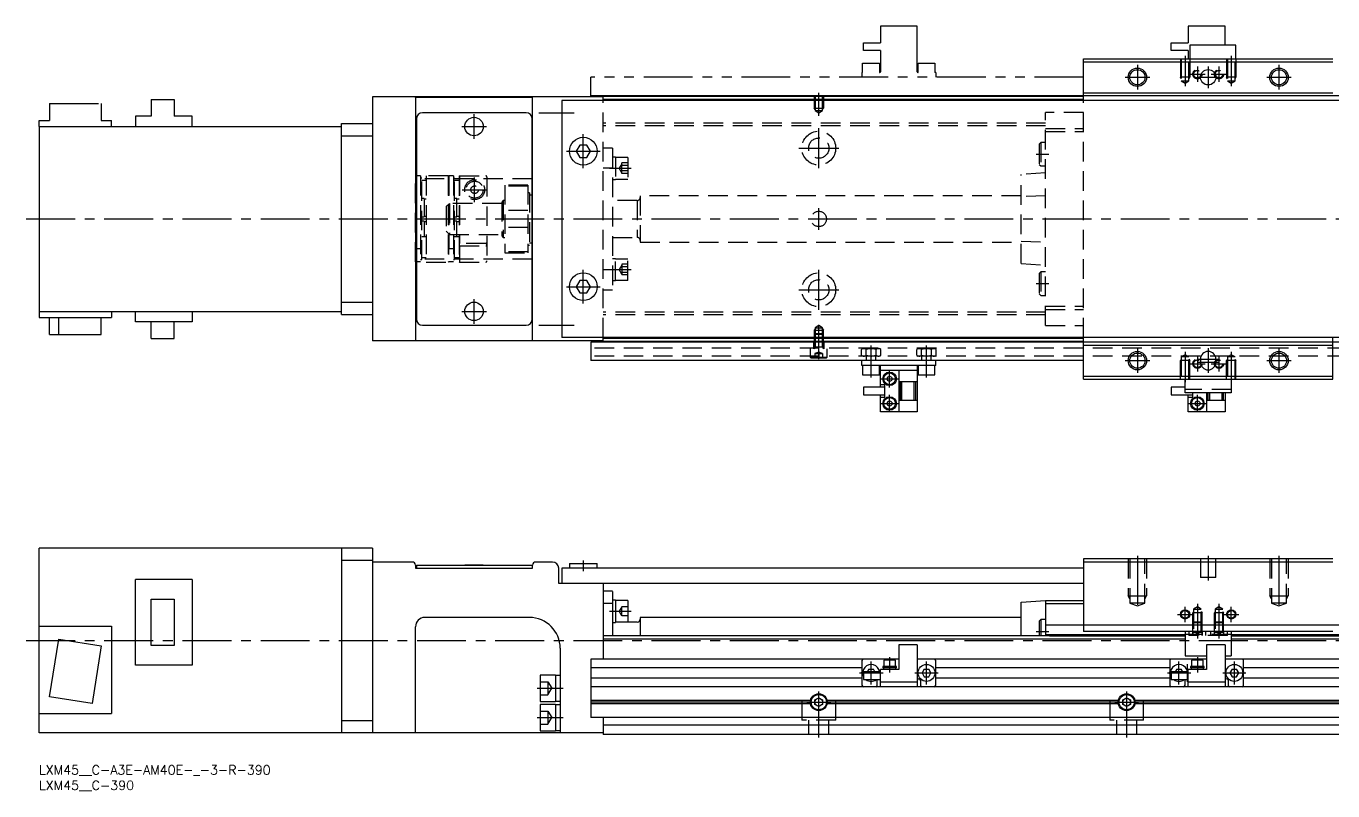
# Model space of a CAD drawing. Extents: x -4 to 727, y -8 to 240.
# Drawn here: x -4.2 to 420.3, y -8.3 to 240 of the extents above; entities that cross this region are included whole.
import ezdxf

# ---------------------------------------------------------------- set-up
doc = ezdxf.new("R2010")
doc.units = 0
doc.header["$LTSCALE"] = 0.5
for name, pattern in [('CENTER', [50.8, 31.75, -6.35, 6.35, -6.35]), ('DASHED', [19.05, 12.7, -6.35]), ('PHANTOM', [63.5, 31.75, -6.35, 6.35, -6.35, 6.35, -6.35])]:
    doc.linetypes.add(name, pattern=pattern)
for name, color, linetype in [('MSM_CENTER', 1, 'CENTER'), ('MSM_CONTINUOUS', 7, 'CONTINUOUS'), ('MSM_DASHED', 4, 'DASHED'), ('MSM_IMAGINARY', 6, 'PHANTOM'), ('MSM_NARROW', 5, 'CONTINUOUS'), ('MSM_PART_NUMBER', 7, 'CONTINUOUS')]:
    doc.layers.add(name, color=color, linetype=linetype)
doc.styles.get("Standard").update_dxf_attribs({"font": 'txt.shx', "height": 3, "bigfont": 'bigfont.shx'})

# ---------------------------------------------------------------- blocks, each defined once
blk = doc.blocks.new('*U8')
at = {"layer": 'MSM_PART_NUMBER'}
blk.add_text('LXM45__C-A3E-AM40E-_-3-R-390', height=3, dxfattribs=at).set_placement((0, -3))
blk = doc.blocks.new('*U9')
at = {"layer": 'MSM_PART_NUMBER'}
blk.add_text('LXM45__C-390', height=3, dxfattribs=at).set_placement((0, -8))

msp = doc.modelspace()

# ---------------------------------------------------------------- linework, layer by layer
at = {"layer": 'MSM_CENTER'}
for p, q in [((372.3, 230.38), (372.3, 220.47)), ((387.3, 230.38), (387.3, 220.47)), ((356.8, 227.38), (356.8, 219.38)), ((376.3, 226.88), (376.3, 221.88)), ((379.8, 226.88), (379.8, 219.88)), ((383.3, 226.88), (383.3, 221.88)), ((402.8, 227.38), (402.8, 219.38)), ((352.8, 223.38), (360.8, 223.38)), ((373.8, 224.38), (378.8, 224.38)), ((376.3, 223.38), (383.3, 223.38)), ((380.8, 224.38), (385.8, 224.38)), ((398.8, 223.38), (406.8, 223.38)), ((253.3, 210.87), (253.3, 218.38)), ((141.3, 203.38), (141.3, 211.38)), ((162.3, 211.88), (173.8, 211.88)), ((137.3, 207.38), (145.3, 207.38)), ((176.8, 193.88), (176.8, 204.88)), ((253.3, 193.88), (253.3, 206.88)), ((246.8, 200.38), (259.8, 200.38)), ((171.3, 199.38), (182.3, 199.38)), ((323.9, 198.38), (328, 198.38)), ((185.3, 193.83), (192.3, 193.83)), ((137.5, 186.88), (145.5, 186.88)), ((141.5, 182.88), (141.5, 190.88)), ((253.3, 173.88), (253.3, 180.88)), ((-4.2, 177.38), (587.3, 177.38)), ((176.8, 149.88), (176.8, 160.88)), ((185.3, 160.92), (192.3, 160.92)), ((253.3, 147.88), (253.3, 160.88)), ((171.3, 155.38), (182.3, 155.38)), ((246.8, 154.38), (259.8, 154.38)), ((323.9, 156.38), (328, 156.38)), ((141.3, 143.38), (141.3, 151.38)), ((137.3, 147.38), (145.3, 147.38)), ((162.3, 142.88), (173.8, 142.88)), ((253.3, 131.84), (253.3, 143.03)), ((270.3, 125.88), (270.3, 136.28)), ((288.3, 125.88), (288.3, 136.28)), ((356.8, 135.38), (356.8, 127.38)), ((372.3, 134.29), (372.3, 124.38)), ((376.3, 132.88), (376.3, 127.88)), ((376.3, 131.88), (383.3, 131.88)), ((379.8, 135.38), (379.8, 127.38)), ((383.3, 132.88), (383.3, 127.88)), ((387.3, 134.29), (387.3, 124.38)), ((402.8, 135.38), (402.8, 127.38)), ((276.3, 122.67), (276.3, 128.29)), ((352.8, 131.38), (360.8, 131.38)), ((373.8, 130.38), (378.8, 130.38)), ((376.3, 130.88), (383.3, 130.88)), ((380.8, 130.38), (385.8, 130.38)), ((398.8, 131.38), (406.8, 131.38)), ((273.49, 125.48), (279.11, 125.48)), ((276.3, 114.67), (276.3, 120.29)), ((376.3, 114.67), (376.3, 120.29)), ((273.49, 117.48), (279.11, 117.48)), ((373.49, 117.48), (379.11, 117.48)), ((356.8, 68), (356.8, 50.78)), ((379.8, 68), (379.8, 60)), ((402.8, 68), (402.8, 50.78)), ((141.3, 65.11), (141.3, 65)), ((176.8, 66.5), (176.8, 63)), ((372.3, 46.5), (372.3, 51.5)), ((376.3, 52.41), (376.3, 41.2)), ((383.3, 52.41), (383.3, 41.2)), ((387.3, 46.5), (387.3, 51.5)), ((185.3, 50), (192.3, 50)), ((369.8, 49), (374.8, 49)), ((384.8, 49), (389.8, 49)), ((323.9, 43.5), (328, 43.5)), ((-4.2, 40.5), (537.3, 40.5)), ((276.3, 35.1), (276.3, 30.1)), ((376.3, 35.1), (376.3, 30.1)), ((266.55, 30), (274.19, 30)), ((270.3, 26.25), (270.3, 33.75)), ((284.55, 30), (292.05, 30)), ((288.3, 26.25), (288.3, 33.75)), ((366.55, 30), (374.19, 30)), ((370.3, 26.25), (370.3, 33.75)), ((373.05, 27.11), (373.05, 32.89)), ((384.55, 30), (392.05, 30)), ((388.3, 26.25), (388.3, 33.75)), ((161.8, 25), (170.3, 25)), ((253.3, 9), (253.3, 24)), ((353.3, 24), (353.3, 9)), ((249.42, 20.5), (257.18, 20.5)), ((349.42, 20.5), (357.18, 20.5)), ((161.8, 15.5), (170.3, 15.5))]:
    msp.add_line(p, q, dxfattribs=at)
at = {"layer": 'MSM_CONTINUOUS'}
for p, q in [((339.3, 229.38), (420.3, 229.38)), ((339.3, 215.88), (339.3, 229.38)), ((339.3, 228.38), (420.3, 228.38)), ((108.3, 216.98), (108.3, 137.78)), ((183.3, 216.98), (108.3, 216.98)), ((122.3, 216.8), (122.3, 137.95)), ((160.3, 216.8), (122.3, 216.8)), ((160.3, 137.95), (160.3, 216.8)), ((573.3, 217.38), (183.3, 217.38)), ((183.3, 215.88), (183.3, 217.38)), ((339.3, 217.18), (183.3, 217.18)), ((339.3, 218.38), (420.3, 218.38)), ((584.8, 215.88), (169.8, 215.88)), ((169.8, 215.88), (169.8, 138.88)), ((339.3, 216.18), (183.3, 216.18)), ((98.3, 146.38), (98.3, 208.38)), ((98.3, 208.38), (108.3, 208.38)), ((122.6, 209.88), (122.6, 144.88)), ((158.2, 211.88), (124.6, 211.88)), ((160.2, 144.88), (160.2, 209.88)), ((0, 207.38), (0, 145.38)), ((0, 207.38), (98.3, 207.38)), ((98.3, 204.38), (108.3, 204.38)), ((122.6, 207.48), (122.3, 207.48)), ((122.6, 202.98), (122.3, 202.98)), ((175.65, 201.38), (174.49, 199.38)), ((177.95, 201.38), (175.65, 201.38)), ((179.11, 199.38), (177.95, 201.38)), ((174.49, 199.38), (175.65, 197.38)), ((175.65, 197.38), (177.95, 197.38)), ((177.95, 197.38), (179.11, 199.38)), ((122.6, 190.38), (122.3, 190.38)), ((160.3, 190.38), (160.2, 190.38)), ((160.3, 185.13), (160.2, 185.13)), ((160.2, 169.63), (160.3, 169.63)), ((122.6, 164.38), (122.3, 164.38)), ((160.3, 164.38), (160.2, 164.38)), ((175.65, 157.38), (174.49, 155.38)), ((177.95, 157.38), (175.65, 157.38)), ((179.11, 155.38), (177.95, 157.38)), ((174.49, 155.38), (175.65, 153.38)), ((175.65, 153.38), (177.95, 153.38)), ((177.95, 153.38), (179.11, 155.38)), ((98.3, 150.38), (108.3, 150.38)), ((122.6, 151.78), (122.3, 151.78)), ((160.3, 151.78), (160.2, 151.78)), ((0, 147.38), (98.3, 147.38)), ((0, 145.38), (23.5, 145.38)), ((3.4, 139.88), (3.4, 145.38)), ((6.37, 139.88), (6.37, 145.38)), ((20.2, 139.88), (20.2, 145.38)), ((23.5, 147.38), (23.5, 145.38)), ((31.35, 143.98), (31.35, 147.38)), ((49.7, 147.38), (49.7, 143.98)), ((98.3, 146.38), (108.3, 146.38)), ((122.3, 147.28), (122.6, 147.28)), ((49.7, 143.98), (31.35, 143.98)), ((36.47, 138.58), (36.47, 143.98)), ((43.93, 138.58), (43.93, 143.98)), ((124.6, 142.88), (158.2, 142.88)), ((3.4, 139.88), (20.2, 139.88)), ((36.47, 138.58), (43.93, 138.58)), ((183.3, 137.78), (108.3, 137.78)), ((122.3, 137.95), (160.3, 137.95)), ((584.8, 138.88), (169.8, 138.88)), ((577.3, 137.38), (179.3, 137.38)), ((179.3, 137.38), (179.3, 131.38)), ((183.3, 137.38), (183.3, 138.88)), ((339.3, 138.58), (183.3, 138.58)), ((339.3, 137.58), (183.3, 137.58)), ((339.3, 125.38), (339.3, 138.88)), ((339.3, 136.38), (420.3, 136.38)), ((420.3, 125.38), (420.3, 138.88)), ((377.3, 131.88), (377.3, 130.88)), ((382.3, 130.88), (382.3, 131.88)), ((339.3, 131.38), (179.3, 131.38)), ((267.3, 129.78), (267.3, 131.38)), ((291.3, 129.78), (267.3, 129.78)), ((267.55, 129.78), (267.55, 126.78)), ((273.05, 126.78), (273.05, 129.78)), ((273.3, 122.73), (273.3, 129.64)), ((285.3, 128.18), (273.3, 128.18)), ((279.3, 128.18), (279.3, 114.78)), ((285.3, 129.64), (285.3, 114.78)), ((285.55, 129.78), (285.55, 126.78)), ((291.05, 126.78), (291.05, 129.78)), ((291.3, 129.78), (291.3, 131.38)), ((267.55, 126.78), (273.05, 126.78)), ((274.8, 123.48), (273.3, 123.48)), ((274.8, 119.48), (274.8, 123.48)), ((276.3, 126.34), (275.55, 125.91)), ((275.55, 125.91), (275.55, 125.04)), ((275.55, 125.04), (276.3, 124.61)), ((277.05, 125.91), (276.3, 126.34)), ((276.3, 124.61), (277.05, 125.04)), ((277.05, 125.91), (277.05, 125.04)), ((285.3, 124.48), (279.3, 124.48)), ((279.8, 118.48), (279.8, 124.48)), ((280.3, 118.48), (280.3, 124.48)), ((284.3, 118.48), (284.3, 124.48)), ((284.8, 118.48), (284.8, 124.48)), ((285.55, 126.78), (291.05, 126.78)), ((339.3, 126.38), (420.3, 126.38)), ((339.3, 125.38), (420.3, 125.38)), ((372.3, 120.98), (372.3, 125.38)), ((387.3, 125.38), (387.3, 120.98)), ((267.8, 122.73), (267.8, 120.23)), ((274.8, 122.73), (267.8, 122.73)), ((267.8, 120.23), (274.8, 120.23)), ((273.3, 114.78), (273.3, 120.23)), ((273.3, 119.48), (274.8, 119.48)), ((367.8, 122.73), (367.8, 120.23)), ((372.3, 122.73), (367.8, 122.73)), ((367.8, 120.23), (374.8, 120.23)), ((387.3, 120.98), (372.3, 120.98)), ((373.3, 114.78), (373.3, 120.23)), ((373.3, 119.48), (374.8, 119.48)), ((374.8, 119.48), (374.8, 120.98)), ((379.3, 120.98), (379.3, 114.78)), ((379.8, 118.48), (379.8, 120.98)), ((380.3, 118.48), (380.3, 120.98)), ((384.3, 118.48), (384.3, 120.98)), ((384.8, 118.48), (384.8, 120.98)), ((385.3, 120.98), (385.3, 114.78)), ((285.3, 114.78), (273.3, 114.78)), ((276.3, 118.34), (275.55, 117.91)), ((275.55, 117.91), (275.55, 117.04)), ((275.55, 117.04), (276.3, 116.61)), ((277.05, 117.91), (276.3, 118.34)), ((276.3, 116.61), (277.05, 117.04)), ((277.05, 117.91), (277.05, 117.04)), ((285.3, 118.48), (279.3, 118.48)), ((385.3, 114.78), (373.3, 114.78)), ((376.3, 118.34), (375.55, 117.91)), ((375.55, 117.91), (375.55, 117.04)), ((375.55, 117.04), (376.3, 116.61)), ((377.05, 117.91), (376.3, 118.34)), ((376.3, 116.61), (377.05, 117.04)), ((377.05, 117.91), (377.05, 117.04)), ((385.3, 118.48), (379.3, 118.48)), ((0, 10.5), (0, 70.5)), ((108.3, 70.5), (0, 70.5)), ((98.3, 70.5), (98.3, 10.5)), ((108.3, 70.5), (108.3, 10.5)), ((108.3, 66.5), (98.3, 66.5)), ((121.3, 66), (108.3, 66)), ((122.3, 65), (122.3, 64)), ((122.3, 64), (160.3, 64)), ((122.6, 65), (160.2, 65)), ((122.6, 65), (122.6, 64)), ((138.3, 65.1), (144.3, 65.1)), ((138.3, 65.1), (138.3, 65)), ((144.3, 65), (144.3, 65.1)), ((160.2, 65), (160.2, 64)), ((160.3, 64), (160.3, 65)), ((166.8, 66), (161.3, 66)), ((168.8, 59), (168.8, 64)), ((169.8, 64), (169.8, 59)), ((339.3, 64), (169.8, 64)), ((172.3, 65.5), (172.3, 64)), ((172.3, 65.5), (181.3, 65.5)), ((181.3, 64), (181.3, 65.5)), ((339.3, 67), (339.3, 43.5)), ((420.3, 67), (339.3, 67)), ((420.3, 66), (339.3, 66)), ((31.35, 32.5), (31.35, 60.3)), ((49.7, 60.3), (31.35, 60.3)), ((49.7, 60.3), (49.7, 32.5)), ((339.3, 59), (168.8, 59)), ((183.3, 59), (183.3, 34.5)), ((186.3, 56.5), (183.3, 56.5)), ((186.3, 56.47), (186.3, 42)), ((36.47, 38.85), (36.47, 53.95)), ((36.47, 53.95), (43.93, 53.95)), ((43.93, 53.95), (43.93, 38.85)), ((186.3, 52.5), (183.3, 52.5)), ((187.3, 53.65), (186.3, 53.65)), ((187.3, 53.62), (187.3, 46.35)), ((191.3, 53.5), (187.3, 53.5)), ((191.3, 53.5), (191.3, 46.5)), ((319, 53), (327, 53.5)), ((319, 42), (319, 53)), ((327, 53.5), (339.3, 53.5)), ((327, 53.5), (327, 42)), ((327, 52.5), (339.3, 52.5)), ((159.3, 48), (125.3, 48)), ((195.3, 48), (195.3, 42)), ((319, 48), (195.3, 48)), ((325.4, 47.3), (324.9, 46.8)), ((324.9, 46.8), (324.9, 42)), ((327, 47.3), (325.4, 47.3)), ((325.4, 47.3), (325.4, 42)), ((0, 45.2), (23.5, 45.2)), ((23.5, 45.2), (23.5, 16.8)), ((122.3, 10.5), (122.3, 45)), ((186.3, 46.35), (187.3, 46.35)), ((194.3, 46.5), (187.28, 46.5)), ((432.6, 45.5), (327, 45.5)), ((431.3, 45.5), (328.3, 45.5)), ((420.3, 43.5), (339.3, 43.5)), ((372.3, 43.5), (372.3, 35.6)), ((387.3, 43.5), (387.3, 35.6)), ((3.4, 22.21), (6.37, 40.98)), ((6.37, 40.98), (20.2, 38.79)), ((20.2, 38.79), (17.23, 20.02)), ((43.93, 38.85), (36.47, 38.85)), ((372.3, 42), (183.3, 42)), ((372.3, 41), (183.3, 41)), ((285.3, 39.1), (279.3, 39.1)), ((279.3, 39.1), (279.3, 31.1)), ((285.3, 39.1), (285.3, 25.5)), ((372.3, 42.4), (327, 42.4)), ((372.3, 42.4), (328.3, 42.4)), ((328.3, 42), (372.3, 42)), ((385.3, 39.1), (379.3, 39.1)), ((379.3, 39.1), (379.3, 31.1)), ((385.3, 39.1), (385.3, 25.5)), ((431.3, 42.4), (387.3, 42.4)), ((432.6, 42.4), (387.3, 42.4)), ((387.3, 42), (431.3, 42)), ((573.3, 42), (387.3, 42)), ((573.3, 41), (387.3, 41)), ((169.3, 38), (169.3, 10.5)), ((179.3, 34.5), (179.3, 15.5)), ((279.3, 34.5), (179.3, 34.5)), ((267.3, 34), (267.3, 26)), ((274.4, 34.1), (274.4, 32.1)), ((278.2, 34.1), (274.4, 34.1)), ((278.2, 32.1), (278.2, 34.1)), ((379.3, 34.5), (285.3, 34.5)), ((291.3, 26), (291.3, 34)), ((367.3, 34), (367.3, 26)), ((372.3, 35.6), (379.3, 35.6)), ((374.4, 34.1), (374.4, 32.1)), ((378.2, 34.1), (374.4, 34.1)), ((378.2, 32.1), (378.2, 34.1)), ((385.3, 35.6), (387.3, 35.6)), ((479.3, 34.5), (385.3, 34.5)), ((391.3, 26), (391.3, 34)), ((49.7, 32.5), (31.35, 32.5)), ((267.3, 31.7), (179.3, 31.7)), ((267.3, 30.3), (267.12, 30)), ((267.12, 30), (267.3, 29.7)), ((273.3, 30.35), (267.8, 30.35)), ((267.8, 30.35), (267.8, 27.85)), ((269.58, 31.25), (269.06, 30.35)), ((269.58, 31.25), (271.02, 31.25)), ((271.54, 30.35), (271.02, 31.25)), ((279.3, 31.1), (273.3, 31.1)), ((273.3, 25.5), (273.3, 31.1)), ((274.1, 32.1), (274.1, 31.6)), ((278.5, 32.1), (274.1, 32.1)), ((278.5, 31.6), (274.1, 31.6)), ((274.3, 31.6), (274.3, 31.1)), ((278.3, 31.1), (278.3, 31.6)), ((278.5, 31.6), (278.5, 32.1)), ((287.58, 31.25), (286.86, 30)), ((286.86, 30), (287.58, 28.75)), ((287.58, 31.25), (289.02, 31.25)), ((289.74, 30), (289.02, 31.25)), ((289.02, 28.75), (289.74, 30)), ((367.3, 31.7), (291.3, 31.7)), ((291.48, 30), (291.3, 30.3)), ((291.3, 29.7), (291.48, 30)), ((367.3, 30.3), (367.12, 30)), ((367.12, 30), (367.3, 29.7)), ((373.3, 30.35), (367.8, 30.35)), ((367.8, 30.35), (367.8, 27.85)), ((369.58, 31.25), (369.06, 30.35)), ((369.58, 31.25), (371.02, 31.25)), ((371.54, 30.35), (371.02, 31.25)), ((379.3, 31.1), (373.3, 31.1)), ((373.3, 25.5), (373.3, 31.1)), ((374.1, 32.1), (374.1, 31.6)), ((378.5, 32.1), (374.1, 32.1)), ((378.5, 31.6), (374.1, 31.6)), ((374.3, 31.6), (374.3, 31.1)), ((378.3, 31.1), (378.3, 31.6)), ((378.5, 31.6), (378.5, 32.1)), ((387.58, 31.25), (386.86, 30)), ((386.86, 30), (387.58, 28.75)), ((387.58, 31.25), (389.02, 31.25)), ((389.74, 30), (389.02, 31.25)), ((389.02, 28.75), (389.74, 30)), ((467.3, 31.7), (391.3, 31.7)), ((391.48, 30), (391.3, 30.3)), ((391.3, 29.7), (391.48, 30)), ((167.8, 29.25), (162.8, 29.25)), ((162.8, 29.25), (162.8, 20.75)), ((167.8, 29.25), (167.8, 20.75)), ((169.3, 29.15), (167.8, 29.15)), ((267.3, 28.3), (179.3, 28.3)), ((577.3, 25.5), (179.3, 25.5)), ((267.8, 27.85), (273.3, 27.85)), ((272.3, 26), (272.3, 27.6)), ((273.3, 27.15), (285.3, 27.15)), ((273.3, 27.1), (285.3, 27.1)), ((273.35, 27.15), (273.35, 27.1)), ((285.25, 27.15), (285.25, 27.1)), ((286.3, 27.6), (286.3, 26)), ((287.58, 28.75), (289.02, 28.75)), ((367.3, 28.3), (291.3, 28.3)), ((367.8, 27.85), (373.3, 27.85)), ((372.3, 26), (372.3, 27.6)), ((373.3, 27.15), (385.3, 27.15)), ((373.3, 27.1), (385.3, 27.1)), ((373.35, 27.15), (373.35, 27.1)), ((385.25, 27.15), (385.25, 27.1)), ((386.3, 27.6), (386.3, 26)), ((387.58, 28.75), (389.02, 28.75)), ((467.3, 28.3), (391.3, 28.3)), ((17.23, 20.02), (3.4, 22.21)), ((252.05, 21.22), (253.3, 21.94)), ((253.3, 21.94), (254.55, 21.22)), ((352.05, 21.22), (353.3, 21.94)), ((353.3, 21.94), (354.55, 21.22)), ((162.8, 20.75), (167.8, 20.75)), ((167.8, 19.75), (162.8, 19.75)), ((162.8, 19.75), (162.8, 11.25)), ((167.8, 20.85), (169.3, 20.85)), ((167.8, 19.75), (167.8, 11.25)), ((169.3, 19.65), (167.8, 19.65)), ((250.6, 21), (179.3, 21)), ((250.42, 20.5), (179.3, 20.5)), ((250.6, 20), (179.3, 20)), ((252.05, 19.78), (252.05, 21.22)), ((253.3, 19.06), (252.05, 19.78)), ((254.55, 19.78), (253.3, 19.06)), ((254.55, 21.22), (254.55, 19.78)), ((350.6, 21), (256, 21)), ((350.6, 20), (256, 20)), ((350.42, 20.5), (256.18, 20.5)), ((352.05, 19.78), (352.05, 21.22)), ((353.3, 19.06), (352.05, 19.78)), ((354.55, 19.78), (353.3, 19.06)), ((354.55, 21.22), (354.55, 19.78)), ((450.6, 21), (356, 21)), ((450.6, 20), (356, 20)), ((450.42, 20.5), (356.18, 20.5)), ((0, 16.8), (23.5, 16.8)), ((98.3, 14.5), (108.3, 14.5)), ((577.3, 15.5), (179.3, 15.5)), ((183.3, 15.5), (183.3, 10)), ((573.3, 13), (183.3, 13)), ((183.3, 10.5), (0, 10.5)), ((162.8, 11.25), (167.8, 11.25)), ((167.8, 11.35), (169.3, 11.35)), ((573.3, 10), (183.3, 10))]:
    msp.add_line(p, q, dxfattribs=at)
for centre, radius in [((356.8, 223.38), 2.46), ((379.8, 223.38), 2.5), ((402.8, 223.38), 2.46), ((141.3, 207.38), 3), ((176.8, 199.38), 4.5), ((176.8, 155.38), 4.5), ((141.3, 147.38), 3), ((356.8, 131.38), 2.46), ((402.8, 131.38), 2.46), ((276.3, 125.48), 2.2), ((276.3, 125.48), 1.9), ((276.3, 117.48), 2.2), ((276.3, 117.48), 1.9), ((376.3, 117.48), 2.2), ((376.3, 117.48), 1.9), ((372.3, 49), 1.23), ((387.3, 49), 1.23), ((288.3, 30), 2.75), ((388.3, 30), 2.75), ((253.3, 20.5), 2.75), ((253.3, 20.5), 2.45), ((253.3, 20.5), 1.25), ((353.3, 20.5), 2.75), ((353.3, 20.5), 2.45), ((353.3, 20.5), 1.25)]:
    msp.add_circle(centre, radius, dxfattribs=at)
for centre, radius, start, end in [((124.6, 209.88), 2, 90, 180), ((158.2, 209.88), 2, 0, 90), ((124.6, 144.88), 2, 180, 270), ((158.2, 144.88), 2, 270, 0), ((379.8, 131.88), 2.5, 359.9999, 179.9999), ((273.06, 129.33), 0.446, 63.8018, 88.5891), ((273.2, 129.65), 0.104, 357.4196, 53.7952), ((285.4, 129.65), 0.0991, 118.1849, 184.1719), ((285.54, 129.3), 0.475, 88.452, 112.8578), ((379.8, 130.88), 2.5, 179.9999, 359.9999), ((121.3, 65), 1, 0, 90), ((161.3, 65), 1, 90.3138, 180), ((166.77, 63.97), 2.03, 0.8442, 89.1558), ((125.3, 45), 3, 90, 180), ((159.3, 38), 10, 0, 90), ((194.3, 47.5), 1, 270, 0), ((267.8, 34), 0.5, 90, 180), ((290.8, 34), 0.5, 0, 90), ((367.8, 34), 0.5, 90, 180), ((390.8, 34), 0.5, 0, 90), ((270.3, 30), 2.75, 7.312, 204.62), ((370.3, 30), 2.75, 7.312, 204.62), ((267.8, 26), 0.5, 180, 270), ((270.3, 30), 2.75, 231.4273, 308.5727), ((271.8, 26), 0.5, 270, 0), ((272.8, 27.6), 0.5, 150, 180), ((272.78, 27.59), 0.517, 4.3661, 29.8325), ((285.8, 27.6), 0.5, 0, 180), ((286.8, 26), 0.5, 180, 270), ((290.8, 26), 0.5, 270, 0), ((367.8, 26), 0.5, 180, 270), ((370.3, 30), 2.75, 231.4273, 308.5727), ((371.8, 26), 0.5, 270, 0), ((372.8, 27.6), 0.5, 150, 180), ((372.78, 27.59), 0.517, 4.3661, 29.8325), ((385.8, 27.6), 0.5, 0, 180), ((386.8, 26), 0.5, 180, 270), ((390.8, 26), 0.5, 270, 0)]:
    msp.add_arc(centre, radius, start, end, dxfattribs=at)
at = {"layer": 'MSM_DASHED'}
for p, q in [((370.8, 229.38), (370.8, 223.38)), ((371.07, 229.38), (371.07, 222.18)), ((373.53, 222.18), (373.53, 229.38)), ((373.8, 229.38), (373.8, 223.38)), ((385.8, 229.38), (385.8, 223.38)), ((386.07, 229.38), (386.07, 222.18)), ((388.53, 222.18), (388.53, 229.38)), ((388.8, 229.38), (388.8, 223.38)), ((373.8, 223.38), (370.8, 223.38)), ((371.07, 222.91), (370.8, 223.38)), ((371.07, 222.18), (373.53, 222.18)), ((371.07, 222.18), (372.3, 221.47)), ((372.3, 221.47), (373.53, 222.18)), ((373.53, 222.91), (373.8, 223.38)), ((388.8, 223.38), (385.8, 223.38)), ((386.07, 222.91), (385.8, 223.38)), ((386.07, 222.18), (388.53, 222.18)), ((386.07, 222.18), (387.3, 221.47)), ((387.3, 221.47), (388.53, 222.18)), ((388.53, 222.91), (388.8, 223.38)), ((122.3, 216.8), (122.3, 216.98)), ((251.8, 217.38), (251.8, 213.38)), ((252.07, 217.38), (252.07, 212.58)), ((254.53, 212.58), (254.53, 217.38)), ((254.8, 217.38), (254.8, 213.38)), ((183.3, 138.88), (183.3, 215.88)), ((251.8, 213.38), (254.8, 213.38)), ((252.07, 212.91), (251.8, 213.38)), ((252.07, 212.58), (253.3, 211.87)), ((252.07, 212.58), (254.53, 212.58)), ((253.3, 211.87), (254.53, 212.58)), ((254.53, 212.91), (254.8, 213.38)), ((339.3, 138.88), (339.3, 215.88)), ((327, 208.52), (183.3, 208.52)), ((339.3, 211.98), (327, 211.98)), ((327, 142.78), (327, 211.98)), ((327, 207.63), (183.3, 207.63)), ((327, 206.73), (339.3, 206.73)), ((327, 205.73), (339.3, 205.73)), ((186.3, 200.38), (183.3, 200.38)), ((186.3, 200.38), (186.3, 154.38)), ((325.4, 202.18), (324.9, 201.68)), ((324.9, 201.68), (324.9, 195.08)), ((327, 202.18), (325.4, 202.18)), ((325.4, 202.18), (325.4, 194.58)), ((187.3, 197.48), (186.3, 197.48)), ((187.3, 197.48), (187.3, 190.18)), ((191.3, 197.33), (187.3, 197.33)), ((189.3, 195.33), (188.43, 193.83)), ((189.3, 192.1), (189.3, 195.56)), ((191.3, 195.56), (189.3, 195.56)), ((191.3, 197.33), (191.3, 190.33)), ((122.4, 191.35), (122.3, 191.24)), ((122.3, 163.48), (122.3, 191.28)), ((123.9, 191.35), (122.4, 191.35)), ((122.4, 191.35), (122.4, 167.8)), ((123.9, 191.35), (123.9, 163.41)), ((132.9, 191.38), (125.8, 191.38)), ((125.8, 191.38), (125.8, 163.38)), ((133, 191.28), (132.9, 191.38)), ((132.9, 191.38), (132.9, 163.38)), ((133.1, 191.35), (133, 191.24)), ((133, 191.28), (133, 163.48)), ((134.6, 191.35), (133.1, 191.35)), ((133.1, 191.35), (133.1, 167.8)), ((134.6, 191.35), (134.6, 163.41)), ((136.5, 191.27), (136.6, 191.37)), ((136.5, 191.27), (136.5, 163.48)), ((136.6, 191.37), (145.1, 191.37)), ((136.6, 191.37), (136.6, 169.45)), ((186.3, 193.9), (183.3, 193.9)), ((189.3, 192.33), (188.43, 193.83)), ((191.3, 194.7), (189.3, 194.7)), ((191.3, 192.96), (189.3, 192.96)), ((191.3, 192.1), (189.3, 192.1)), ((327, 192.38), (319, 191.82)), ((319, 162.93), (319, 191.82)), ((324.9, 195.08), (325.4, 194.58)), ((325.4, 194.58), (327, 194.58)), ((160.2, 190.38), (122.6, 190.38)), ((124.3, 190.58), (123.9, 190.58)), ((124.3, 164.18), (124.3, 190.58)), ((125.8, 189.85), (124.3, 189.85)), ((135, 190.58), (134.6, 190.58)), ((135, 164.18), (135, 190.58)), ((136.5, 189.85), (135, 189.85)), ((145.5, 190.97), (145.5, 163.78)), ((151.3, 188.38), (151.3, 166.38)), ((158.8, 188.38), (151.3, 188.38)), ((158.8, 188.01), (151.3, 188.01)), ((158.8, 188.38), (158.8, 166.38)), ((186.3, 190.18), (187.3, 190.18)), ((187.3, 190.33), (191.3, 190.33)), ((125.05, 183.99), (124.3, 183.99)), ((125.05, 183.99), (125.05, 178.09)), ((125.8, 183.79), (125.05, 183.79)), ((135.75, 183.99), (135, 183.99)), ((135.75, 178.09), (135.75, 183.99)), ((136.5, 183.79), (135.75, 183.79)), ((150.8, 183.38), (150.3, 182.88)), ((150.3, 182.88), (150.3, 171.88)), ((150.8, 183.38), (150.8, 171.38)), ((151.3, 183.38), (150.8, 183.38)), ((159.3, 185.88), (158.8, 185.88)), ((159.3, 185.88), (159.3, 168.88)), ((160.2, 185.13), (159.3, 185.13)), ((194.3, 183.38), (186.3, 183.38)), ((194.3, 183.38), (194.3, 171.38)), ((195.3, 184.88), (195.3, 169.88)), ((319, 184.88), (195.3, 184.88)), ((327, 184.86), (319, 184.61)), ((133.3, 182.38), (132.3, 181.38)), ((132.3, 181.38), (132.3, 173.38)), ((133.3, 182.38), (133.3, 172.38)), ((150.3, 182.38), (133.3, 182.38)), ((158.8, 180.17), (151.3, 180.17)), ((124.3, 178.09), (125.05, 178.09)), ((125.05, 176.67), (124.3, 176.67)), ((125.05, 178.29), (125.8, 178.29)), ((125.05, 176.67), (125.05, 171.61)), ((125.8, 176.47), (125.05, 176.47)), ((135, 178.09), (135.75, 178.09)), ((135.75, 176.67), (135, 176.67)), ((135.75, 178.29), (136.5, 178.29)), ((135.75, 171.61), (135.75, 176.67)), ((136.5, 176.47), (135.75, 176.47)), ((158.8, 174.58), (151.3, 174.58)), ((125.8, 171.61), (124.3, 171.61)), ((132.3, 173.38), (133.3, 172.38)), ((133.3, 172.38), (150.3, 172.38)), ((136.5, 171.61), (135, 171.61)), ((150.3, 171.88), (150.8, 171.38)), ((150.8, 171.38), (151.3, 171.38)), ((186.3, 171.38), (194.3, 171.38)), ((195.3, 169.88), (319, 169.88)), ((319, 170.14), (327, 169.89)), ((122.3, 167.9), (122.4, 167.8)), ((122.4, 167.8), (123.9, 167.8)), ((133, 167.9), (133.1, 167.8)), ((133.1, 167.8), (134.6, 167.8)), ((136.6, 169.45), (136.5, 169.51)), ((136.5, 168.71), (136.6, 168.65)), ((145.1, 169.45), (136.6, 169.45)), ((136.6, 168.65), (145.1, 168.65)), ((136.6, 168.65), (136.6, 163.38)), ((158.8, 166.74), (151.3, 166.74)), ((151.3, 166.38), (158.8, 166.38)), ((158.8, 168.88), (159.3, 168.88)), ((159.3, 169.63), (160.2, 169.63)), ((122.4, 163.41), (122.3, 163.52)), ((123.9, 163.41), (122.4, 163.41)), ((160.2, 164.38), (122.6, 164.38)), ((123.9, 164.18), (124.3, 164.18)), ((124.3, 164.91), (125.8, 164.91)), ((125.8, 163.38), (132.9, 163.38)), ((132.9, 163.38), (133, 163.48)), ((133.1, 163.41), (133, 163.52)), ((134.6, 163.41), (133.1, 163.41)), ((134.6, 164.18), (135, 164.18)), ((135, 164.91), (136.5, 164.91)), ((136.5, 163.48), (136.6, 163.38)), ((136.6, 163.38), (145.1, 163.38)), ((186.3, 164.57), (187.3, 164.57)), ((187.3, 157.27), (187.3, 164.57)), ((187.3, 164.42), (191.3, 164.42)), ((189.3, 162.42), (188.43, 160.92)), ((189.3, 162.65), (189.3, 159.19)), ((191.3, 162.65), (189.3, 162.65)), ((191.3, 161.79), (189.3, 161.79)), ((191.3, 157.42), (191.3, 164.42)), ((319, 162.93), (327, 162.38)), ((186.3, 160.85), (183.3, 160.85)), ((187.3, 157.27), (186.3, 157.27)), ((191.3, 157.42), (187.3, 157.42)), ((189.3, 159.42), (188.43, 160.92)), ((191.3, 160.05), (189.3, 160.05)), ((191.3, 159.19), (189.3, 159.19)), ((325.4, 160.18), (324.9, 159.68)), ((324.9, 159.68), (324.9, 153.08)), ((327, 160.18), (325.4, 160.18)), ((325.4, 160.18), (325.4, 152.58)), ((183.3, 154.38), (186.3, 154.38)), ((324.9, 153.08), (325.4, 152.58)), ((325.4, 152.58), (327, 152.58)), ((327, 149.03), (339.3, 149.03)), ((327, 147.13), (183.3, 147.13)), ((327, 146.23), (183.3, 146.23)), ((327, 148.03), (339.3, 148.03)), ((252.07, 141.71), (251.8, 141.24)), ((251.8, 141.24), (251.8, 135.24)), ((251.8, 141.24), (254.8, 141.24)), ((252.07, 140.24), (251.8, 139.97)), ((253.3, 142.75), (252.07, 142.04)), ((252.07, 142.04), (252.07, 135.71)), ((252.07, 142.04), (254.53, 142.04)), ((252.07, 140.24), (254.53, 140.24)), ((254.53, 142.04), (253.3, 142.75)), ((254.53, 135.71), (254.53, 142.04)), ((254.53, 141.71), (254.8, 141.24)), ((254.8, 139.97), (254.53, 140.24)), ((254.8, 135.24), (254.8, 141.24)), ((327, 142.78), (339.3, 142.78)), ((122.3, 137.95), (122.3, 137.78)), ((251.55, 137.24), (251.55, 135.24)), ((251.8, 139.97), (254.8, 139.97)), ((255.05, 135.24), (255.05, 137.24)), ((577.3, 135.38), (179.3, 135.38)), ((577.3, 132.88), (179.3, 132.88)), ((250.55, 135.24), (250.55, 132.54)), ((250.55, 132.54), (250.85, 132.24)), ((250.55, 132.54), (256.05, 132.54)), ((250.85, 132.24), (255.75, 132.24)), ((254.8, 135.71), (251.8, 135.71)), ((252.07, 135.71), (251.8, 135.24)), ((253.3, 134.08), (252.05, 133.74)), ((252.05, 133.74), (252.05, 132.24)), ((252.05, 133.74), (254.55, 133.74)), ((254.55, 133.74), (253.3, 134.08)), ((253.3, 133.74), (253.3, 132.24)), ((254.53, 135.71), (254.8, 135.24)), ((254.55, 133.74), (254.55, 132.24)), ((255.75, 132.24), (256.05, 132.54)), ((256.05, 132.54), (256.05, 135.24)), ((267.55, 135.28), (267.12, 135.03)), ((267.12, 133.12), (267.12, 135.03)), ((267.12, 133.12), (267.55, 132.88)), ((267.55, 135.28), (273.05, 135.28)), ((268.71, 133.12), (268.71, 135.03)), ((268.8, 131.38), (268.8, 132.88)), ((271.8, 131.38), (271.8, 132.88)), ((271.89, 133.12), (271.89, 135.03)), ((273.48, 135.03), (273.05, 135.28)), ((273.05, 132.88), (273.48, 133.12)), ((273.48, 133.12), (273.48, 135.03)), ((285.55, 135.28), (285.12, 135.03)), ((285.12, 133.12), (285.12, 135.03)), ((285.12, 133.12), (285.55, 132.88)), ((285.55, 135.28), (291.05, 135.28)), ((286.71, 133.12), (286.71, 135.03)), ((286.8, 131.38), (286.8, 132.88)), ((289.8, 131.38), (289.8, 132.88)), ((289.89, 133.12), (289.89, 135.03)), ((291.48, 135.03), (291.05, 135.28)), ((291.05, 132.88), (291.48, 133.12)), ((291.48, 133.12), (291.48, 135.03)), ((371.07, 131.84), (370.8, 131.38)), ((372.3, 133.29), (371.07, 132.58)), ((373.53, 132.58), (371.07, 132.58)), ((371.07, 132.58), (371.07, 125.38)), ((373.53, 132.58), (372.3, 133.29)), ((373.53, 125.38), (373.53, 132.58)), ((373.53, 131.84), (373.8, 131.38)), ((386.07, 131.84), (385.8, 131.38)), ((387.3, 133.29), (386.07, 132.58)), ((388.53, 132.58), (386.07, 132.58)), ((386.07, 132.58), (386.07, 125.38)), ((388.53, 132.58), (387.3, 133.29)), ((388.53, 125.38), (388.53, 132.58)), ((388.53, 131.84), (388.8, 131.38)), ((373.8, 131.38), (370.8, 131.38)), ((370.8, 125.38), (370.8, 131.38)), ((373.8, 125.38), (373.8, 131.38)), ((388.8, 131.38), (385.8, 131.38)), ((385.8, 125.38), (385.8, 131.38)), ((388.8, 125.38), (388.8, 131.38)), ((387.3, 121.98), (372.3, 121.98)), ((387.3, 121.98), (373.8, 121.98)), ((353.8, 67), (353.8, 55)), ((354.34, 67), (354.34, 52.6)), ((359.26, 52.6), (359.26, 67)), ((359.8, 67), (359.8, 55)), ((377.3, 67), (377.3, 61)), ((382.3, 61), (382.3, 67)), ((399.8, 67), (399.8, 55)), ((400.34, 67), (400.34, 52.6)), ((405.26, 52.6), (405.26, 67)), ((405.8, 67), (405.8, 55)), ((382.3, 61), (377.3, 61)), ((189.3, 51.5), (188.43, 50)), ((189.3, 48.5), (189.3, 51.5)), ((191.3, 51.5), (189.3, 51.5)), ((353.8, 55), (359.8, 55)), ((354.34, 54.06), (353.8, 55)), ((354.34, 52.6), (356.8, 51.78)), ((359.26, 52.6), (354.34, 52.6)), ((356.8, 51.78), (359.26, 52.6)), ((359.26, 54.06), (359.8, 55)), ((376.3, 51.41), (375.07, 50.7)), ((377.53, 50.7), (376.3, 51.41)), ((383.3, 51.41), (382.07, 50.7)), ((384.53, 50.7), (383.3, 51.41)), ((399.8, 55), (405.8, 55)), ((400.34, 54.06), (399.8, 55)), ((400.34, 52.6), (402.8, 51.78)), ((405.26, 52.6), (400.34, 52.6)), ((402.8, 51.78), (405.26, 52.6)), ((405.26, 54.06), (405.8, 55)), ((189.3, 48.5), (188.43, 50)), ((189.3, 50), (191.3, 50)), ((191.3, 48.5), (189.3, 48.5)), ((375.07, 49.97), (374.8, 49.5)), ((377.8, 49.5), (374.8, 49.5)), ((374.8, 43.5), (374.8, 49.5)), ((375.07, 50.7), (375.07, 43.5)), ((375.07, 50.7), (377.53, 50.7)), ((377.53, 43.5), (377.53, 50.7)), ((377.53, 49.97), (377.8, 49.5)), ((377.8, 43.5), (377.8, 49.5)), ((382.07, 49.97), (381.8, 49.5)), ((384.8, 49.5), (381.8, 49.5)), ((381.8, 43.5), (381.8, 49.5)), ((382.07, 50.7), (382.07, 43.5)), ((382.07, 50.7), (384.53, 50.7)), ((384.53, 43.5), (384.53, 50.7)), ((384.53, 49.97), (384.8, 49.5)), ((384.8, 43.5), (384.8, 49.5)), ((387.3, 42.5), (372.3, 42.5)), ((373.55, 43.5), (373.55, 42.2)), ((374.75, 43.2), (374.75, 42.2)), ((374.75, 43.2), (377.85, 43.2)), ((374.79, 43.2), (374.79, 42.2)), ((375.07, 46.5), (374.8, 46.23)), ((377.8, 46.23), (374.8, 46.23)), ((377.53, 46.5), (375.07, 46.5)), ((375.93, 43.2), (375.93, 42.2)), ((376.67, 43.2), (376.67, 42.2)), ((377.8, 46.23), (377.53, 46.5)), ((377.81, 43.2), (377.81, 42.2)), ((377.85, 42.2), (377.85, 43.2)), ((379.05, 42.2), (379.05, 43.5)), ((380.55, 43.5), (380.55, 42.2)), ((381.75, 43.2), (381.75, 42.2)), ((381.75, 43.2), (384.85, 43.2)), ((381.79, 43.2), (381.79, 42.2)), ((382.07, 46.5), (381.8, 46.23)), ((384.8, 46.23), (381.8, 46.23)), ((384.53, 46.5), (382.07, 46.5)), ((382.93, 43.2), (382.93, 42.2)), ((383.67, 43.2), (383.67, 42.2)), ((384.8, 46.23), (384.53, 46.5)), ((384.81, 43.2), (384.81, 42.2)), ((384.85, 42.2), (384.85, 43.2)), ((386.05, 42.2), (386.05, 43.5)), ((386.05, 42.2), (373.55, 42.2)), ((162.8, 27.13), (165.3, 27.13)), ((165.3, 27.13), (165.3, 22.88)), ((165.3, 27.13), (166.53, 25)), ((162.8, 25), (165.3, 25)), ((162.8, 22.88), (165.3, 22.88)), ((165.3, 22.88), (166.53, 25)), ((162.8, 17.63), (165.3, 17.63)), ((165.3, 17.63), (165.3, 13.38)), ((165.3, 17.63), (166.53, 15.5)), ((247.8, 21), (247.8, 14.7)), ((258.8, 14.7), (258.8, 21)), ((347.8, 21), (347.8, 14.7)), ((358.8, 14.7), (358.8, 21)), ((162.8, 15.5), (165.3, 15.5)), ((162.8, 13.38), (165.3, 13.38)), ((165.3, 13.38), (166.53, 15.5)), ((258.8, 14.7), (247.8, 14.7)), ((250, 14.7), (250, 10)), ((256.6, 10), (256.6, 14.7)), ((358.8, 14.7), (347.8, 14.7)), ((350, 14.7), (350, 10)), ((356.6, 10), (356.6, 14.7))]:
    msp.add_line(p, q, dxfattribs=at)
for centre, radius in [((376.3, 224.38), 1.5), ((376.3, 224.38), 1.23), ((383.3, 224.38), 1.5), ((383.3, 224.38), 1.23), ((253.3, 200.38), 5.5), ((253.3, 200.38), 3.3), ((141.5, 186.88), 3.25), ((141.5, 186.88), 2.75), ((141.5, 186.88), 1.23), ((253.3, 177.38), 2.5), ((253.3, 154.38), 5.5), ((253.3, 154.38), 3.3), ((376.3, 130.38), 1.5), ((376.3, 130.38), 1.23), ((383.3, 130.38), 1.5), ((383.3, 130.38), 1.23)]:
    msp.add_circle(centre, radius, dxfattribs=at)
for centre, radius, start, end in [((145.1, 190.97), 0.4, 0.0053, 89.957), ((194.3, 184.38), 1, 270, 0), ((194.3, 170.38), 1, 0, 90), ((145.11, 169.96), 0.513, 268.4724, 312.4233), ((145.1, 169.05), 0.4, 270, 0), ((145.11, 169.78), 0.401, 330.8574, 346.891), ((145.1, 163.78), 0.4, 270, 0), ((267.92, 133.87), 1.41, 55.6665, 115.6665), ((267.92, 134.28), 1.41, 244.3335, 304.3335), ((270.3, 130.02), 5.25, 72.412, 107.588), ((270.3, 138.13), 5.25, 252.412, 287.588), ((272.68, 133.87), 1.41, 64.3335, 124.3335), ((272.68, 134.28), 1.41, 235.6665, 295.6665), ((285.92, 133.87), 1.41, 55.6665, 115.6665), ((285.92, 134.28), 1.41, 244.3335, 304.3335), ((288.3, 130.02), 5.25, 72.412, 107.588), ((288.3, 138.13), 5.25, 252.412, 287.588), ((290.68, 133.87), 1.41, 64.3335, 124.3335), ((290.68, 134.28), 1.41, 235.6665, 295.6665)]:
    msp.add_arc(centre, radius, start, end, dxfattribs=at)
at = {"layer": 'MSM_IMAGINARY'}
for p, q in [((273.3, 239.98), (273.3, 234.53)), ((285.3, 239.98), (273.3, 239.98)), ((285.3, 225.11), (285.3, 239.98)), ((373.3, 239.98), (373.3, 234.53)), ((385.3, 239.98), (373.3, 239.98)), ((385.3, 233.78), (385.3, 239.98)), ((267.8, 232.03), (267.8, 234.53)), ((267.8, 234.53), (273.3, 234.53)), ((367.8, 232.03), (367.8, 234.53)), ((367.8, 234.53), (373.3, 234.53)), ((388.8, 233.78), (373.8, 233.78)), ((373.8, 233.78), (373.8, 229.38)), ((388.8, 229.38), (388.8, 233.78)), ((273.3, 232.03), (267.8, 232.03)), ((273.3, 232.03), (273.3, 225.11)), ((373.3, 232.03), (367.8, 232.03)), ((373.3, 232.03), (373.3, 229.38)), ((267.55, 227.98), (273.05, 227.98)), ((267.55, 224.98), (267.55, 227.98)), ((273.05, 227.98), (273.05, 224.98)), ((285.55, 227.98), (291.05, 227.98)), ((285.55, 224.98), (285.55, 227.98)), ((291.05, 227.98), (291.05, 224.98)), ((179.3, 217.38), (179.3, 223.38)), ((339.3, 223.38), (179.3, 223.38)), ((267.3, 224.98), (267.3, 223.38)), ((267.55, 224.98), (267.3, 224.98)), ((291.3, 224.98), (291.05, 224.98)), ((291.3, 224.98), (291.3, 223.38)), ((183.3, 217.38), (179.3, 217.38)), ((3.4, 214.88), (3.4, 209.38)), ((3.4, 214.88), (20.2, 214.88)), ((20.2, 214.88), (20.2, 209.38)), ((36.47, 216.18), (36.47, 210.78)), ((36.47, 216.18), (43.93, 216.18)), ((43.93, 216.18), (43.93, 210.78)), ((0, 209.38), (3.4, 209.38)), ((0, 207.38), (0, 209.38)), ((20.2, 209.38), (23.5, 209.38)), ((23.5, 207.38), (23.5, 209.38)), ((31.35, 210.78), (31.35, 207.38)), ((36.47, 210.78), (31.35, 210.78)), ((49.7, 210.78), (43.93, 210.78)), ((49.7, 207.38), (49.7, 210.78))]:
    msp.add_line(p, q, dxfattribs=at)
for centre, radius, start, end in [((273.07, 225.39), 0.413, 266.9749, 296.6648), ((273.2, 225.1), 0.0994, 304.8828, 3.9024), ((285.4, 225.1), 0.0991, 175.8281, 241.8151), ((285.54, 225.45), 0.475, 247.1422, 271.548)]:
    msp.add_arc(centre, radius, start, end, dxfattribs=at)
at = {"layer": 'MSM_NARROW'}
msp.add_line((386.07, 222.91), (385.8, 223.38), dxfattribs=at)
for centre, radius in [((356.8, 223.38), 3), ((402.8, 223.38), 3), ((356.8, 131.38), 3), ((402.8, 131.38), 3), ((372.3, 49), 1.5), ((387.3, 49), 1.5)]:
    msp.add_circle(centre, radius, dxfattribs=at)

# ---------------------------------------------------------------- block references
at = {"layer": 'MSM_CONTINUOUS'}
for name in ['*U8', '*U9']:
    msp.add_blockref(name, (0, 0), dxfattribs=at)

doc.saveas('drawing.dxf')
